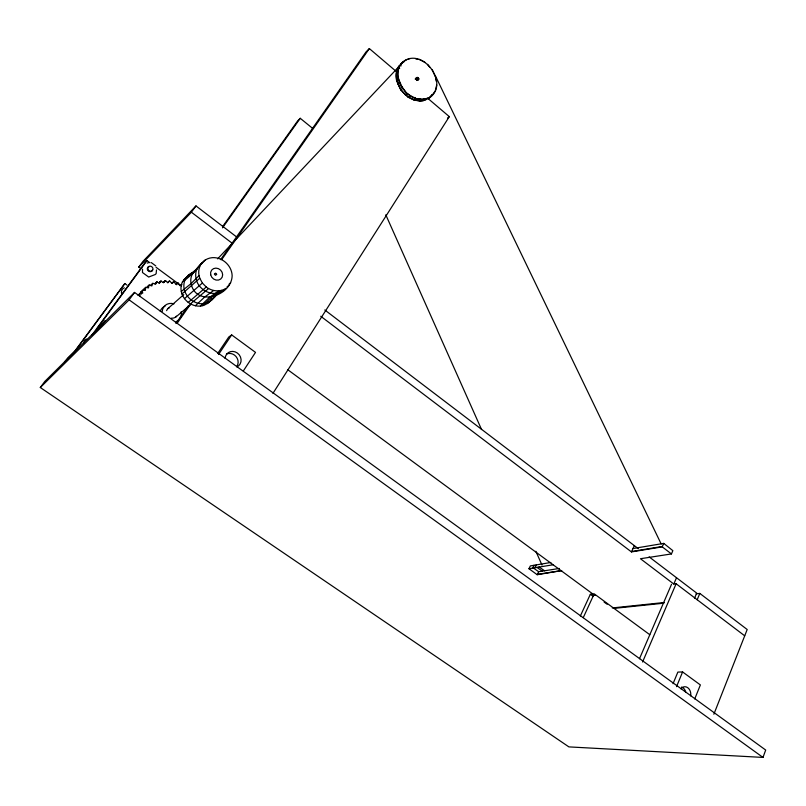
<?xml version="1.0" encoding="UTF-8"?>
<svg xmlns="http://www.w3.org/2000/svg" width="806" height="806" viewBox="0 0 806 806"><rect width="100%" height="100%" fill="white"/><g stroke="black" fill="none" stroke-linecap="round" stroke-linejoin="round"><path stroke-width="1.21" d="M164.948 280.82L163.507 282.765L160.827 281.012L159.407 283.329L156.696 281.828L155.528 284.377L152.747 283.178L151.85 285.918L148.959 285.052L148.506 287.893L145.634 287.329L145.352 290.372L142.33 290.281L142.682 293.162L139.7 293.424L140.063 296.558M142.531 269.133L142.481 272.519L148.677 277.052L155.256 274.514L156.142 273.647L156.495 269.95M401.106 63.533L397.57 68.369A22.205 17.41 52 0 0 396.572 80.499L400.713 89.899L408.108 97.204L410.012 95.521L406.99 93.315L412.612 97.476L418.697 99.43L424.591 99.37L429.739 97.325M401.005 65.981L400.542 64.44C419.291 42.627 452.67 84.106 428.117 98.715L432.328 94.624L430.565 96.73M418.747 79.179L417.589 80.086L416.259 78.766A1.451 1.138 52 0 1 416.319 77.981C417.599 76.066 420.4 79.824 417.468 80.318M762.98 757.418L765.7 750.054L134.552 292.417L44.773 381.46L40.3 387.515L568.895 746.89L762.98 757.418L129.131 299.862L40.3 387.515M201.56 263.431L192.191 274.372A16.17 14.448 43.2 0 0 191.062 283.611C196.15 307.701 232.068 295.681 232.138 275.461C231.695 265.476 222.244 256.913 212.23 257.668C208.069 258.011 204.079 260.066 201.56 263.431C195.405 269.98 190.135 276.861 182.488 281.768A16.976 15.233 42.4 0 0 181.279 291.49C182.831 299.318 189.954 305.595 197.923 306.099C206.618 306.955 212.028 299.036 217.499 293.727M713.864 714.237L747.192 629.516L699.82 593.418L696.092 593.831M694.732 698.933L700.374 684.939L682.591 671.942L677.856 672.083L673.06 683.679M676.526 686.672L682.591 671.942M697.18 599.735L699.82 593.418M694.5 598.344L696.696 593.095L649.132 556.886M632.982 548.543L663.771 543.385L672.859 550.669L671.438 553.934L640.448 558.729L673.806 584.038L676.516 577.731M642.573 661.998L676.123 583.756L744.714 635.823M639.47 658.754L671.519 584.32M320.748 316.264L631.461 551.919L662.24 546.871L663.771 543.385M631.461 551.919L634.312 545.602M583.262 617.638L594.203 593.831L649.797 634.715M580.35 615.986L590.345 594.304L592.853 593.992L594.899 595.463M550.841 562.477L530.348 565.903L528.968 568.734L537.209 574.728L538.67 571.716L559.314 568.452M532.595 568.129L533.985 565.298M534.801 567.777L536.192 564.925M431.865 95.622L434.535 91.874M400.794 85.184L406.959 93.708L400.481 85.476L398.134 79.059A22.256 17.43 52 0 1 399.131 66.898L402.678 62.062M210.709 300.306L211.938 298.25M214.96 295.762L212.169 299.641L207.303 303.62M182.488 281.768L187.214 276.428M272.952 393.358L449.315 116.638L427.795 98.332M243.331 370.951L255.512 352.383L231.685 334.913L228.763 337.019L217.761 353.371M218.527 354.499L231.685 334.913M175.92 323.468L188.171 305.978M220.592 259.653L366.045 51.916L369.35 48.582L396.774 71.915M177.028 323.468L190.71 303.912M221.68 259.643L369.35 48.582M222.537 226.688L297.605 120.96L300.245 118.301L312.879 128.577M222.496 227.866L300.245 118.301M129.131 299.862L134.552 292.417M140.778 268.519L138.783 267.068L191.385 212.22L195.979 205.923L236.541 236.883M146.964 260.59L96.478 329.422L105.163 320.788L101.838 325.322L91.824 335.246L145.412 262.192L146.964 260.59L149.987 262.816M126.864 285.022L124.839 283.551L73.286 353.612L64.45 361.944M138.783 267.068L143.005 261.335L195.979 205.923M64.702 362.116L67.764 357.955L75.149 350.62L124.839 283.551M181.944 284.709L179.748 285.606L178.146 282.896L175.718 284.135L173.965 281.637L171.648 283.178L169.693 280.891L167.769 282.715L165.401 280.659L163.286 282.422L165.784 280.871M183.748 279.712L193.38 272.418L205.137 260.056M406.99 93.315L405.368 95.118M217.63 258.857L404.541 60.682L407.02 59.473M141.221 294.23L140.718 292.195L142.853 290.069M145.312 287.853L143.75 289.374L145.977 287.329M140.133 293.223L138.098 295.409L139.639 293.898M148.727 285.465L147.155 286.996L149.463 285.032M152.455 283.541L150.873 285.082L151.659 284.76M156.435 282.13L155.175 283.349M155.669 283.45L157.271 281.909M160.606 281.244L159.004 282.775L161.472 281.123M169.25 281.052L167.618 282.594L168.303 282.513M398.98 65.911L397.57 68.369M399.131 66.898L399.454 66.606A22.266 17.43 52 0 0 398.456 78.766L402.637 88.428L400.713 89.899M410.063 58.455L407.927 59.231M173.582 281.768L171.94 283.299L172.635 283.299M418.999 59.281L424.863 62.223M396.572 80.499L398.758 79.633L398.456 78.766M177.834 282.987L176.182 284.508L176.937 284.669M397.519 83.743L399.645 82.665L399.403 82.021M187.939 275.763L196.674 269.305M427.553 64.319L429.669 67.059M415.392 78.716L417.004 77.447M415.281 79.149L417.196 77.426M415.473 79.159L417.589 77.487M417.971 77.678L415.674 79.21M418.153 77.819C415.12 79.26 416.702 81.577 418.657 78.555M416.531 79.875L418.445 78.152M416.793 80.479L418.717 78.766M181.279 291.49L191.062 283.611L199.052 275.612A17.621 15.667 43.9 0 1 200.271 265.557M432.117 69.497L433.557 72.742M181.975 293.989L199.777 278.211L199.052 275.612M167.98 308.497L183.758 294.593M436.187 81.174L435.26 75.573L661.172 543.969M184.473 298.643L202.377 283.047L199.777 278.211M408.108 97.204L414.042 100.085L415.1 97.969L415.644 98.695L422.032 99.37L427.623 98.312M436.681 85.063L435.311 90.776M414.042 100.085L420.097 101.042L426.001 99.692M420.097 101.042L422.979 100.75L423.462 98.604L424.923 99.088M188.231 302.431L206.265 287.007C211.756 291.288 219.978 292.377 225.922 288.357M190.468 303.892L208.573 288.528M175.617 317.232L190.962 304.235M195.374 305.746L204.462 297.223L213.64 290.482M200.452 306.058L209.278 297.525L218.869 290.835M202.9 305.625L211.595 297.122L221.388 290.402M229.065 284.155L230.677 282.825M227.01 286.926L229.418 284.941M224.612 289.435C214.97 298.704 197.974 290.765 195.999 278.342A17.51 15.596 43.7 0 1 197.218 268.348L202.054 262.867M217.529 293.797C212.603 300.557 204.412 306.381 195.808 302.532C189.984 300.295 185.4 295.067 184.151 288.931A17.087 15.304 42.7 0 1 185.36 279.148L188.221 275.279L192.241 272.63M447.501 118.099L449.315 116.638M400.794 63.835L404.622 61.357M428.439 98.433L422.979 100.75M147.226 263.129L148.778 262.565M631.652 551.495L662.431 546.438M528.968 568.734L553.107 564.774M537.39 574.356L561.711 570.577L537.209 574.728M673.806 584.038L676.123 583.756M612.288 607.946L664.325 602.505M613.991 608.379L663.842 603.2M420.42 100.76C409.005 100.559 399.343 91.007 396.884 80.217A22.215 17.41 52 0 1 397.882 68.067L399.685 68.278M418.888 98.725L420.762 98.866M141.292 291.591L140.718 292.195M415.654 58.798L417.669 59.322M415.967 98.423L409.549 95.269M151.266 262.575L155.78 265.909M533.129 567.847L538.67 571.716M538.982 566.88L544.554 570.789M536.766 567.243L542.327 571.142M604.107 602.072L607.18 604.278M287.843 369.773L594.858 595.463M590.345 594.304L593.307 596.47M156.052 267.28L181.29 285.878M191.385 212.22L232.128 243.19M324.788 309.978L638.292 548.634M662.24 546.871L671.438 553.934M206.265 287.007L202.377 283.047M385.792 214.809L481.565 429.548M535.849 551.264L541.995 565.046M434.021 73.779L434.928 75.855M225.116 358.469A8.392 7.697 49.3 0 1 237.387 353.048A8.392 7.697 49.3 0 1 236.843 366.972M226.506 354.025A8.352 7.667 49.1 0 1 236.037 356.534A8.352 7.667 49.1 0 1 236.904 366.337M680.969 688.858A7.325 5.642 84.9 0 1 687.74 687.699A7.325 5.642 84.9 0 1 690.692 695.9M681.604 687.034A7.294 5.622 84.9 0 1 685.765 692.173M398.557 78.625A20.795 16.291 52 0 1 398.315 76.61M152.576 269.516A2.73 2.438 37.1 0 1 150.037 271.642A2.73 2.438 37.1 0 1 147.347 269.133A2.73 2.438 37.1 0 1 149.422 266.574M83.623 343.225A5.642 5.199 28.5 0 1 86.716 339.024M121.958 294.462A5.511 4.977 34.5 0 1 124.346 287.792M178.247 320.345A9.944 9.037 39.9 0 1 176.192 321.554M162.228 311.418A9.944 9.037 39.9 0 1 173.975 303.872M181.169 311.71A9.944 9.037 39.9 0 1 179.859 318.632M176.423 316.133A5.682 5.168 39.9 0 1 171.557 318.128M166.62 310.653A5.682 5.168 39.9 0 1 169.341 307.791M160.243 311.227A9.894 8.997 39.6 0 1 165.008 306.23M216.633 274.312L215.595 275.309L214.487 274.322A1.149 1.018 43.9 0 1 214.557 273.667L215.676 273.174L216.633 274.312M210.688 274.765A6.388 5.682 44 0 0 220.703 279.037A6.388 5.682 44 0 0 218.406 268.64A6.388 5.682 44 0 0 210.688 274.765M147.78 268.962A2.73 2.438 37.2 0 0 152.102 270.776A2.73 2.438 37.2 0 0 151.165 266.383A2.73 2.438 37.2 0 0 147.78 268.962"/></g></svg>
